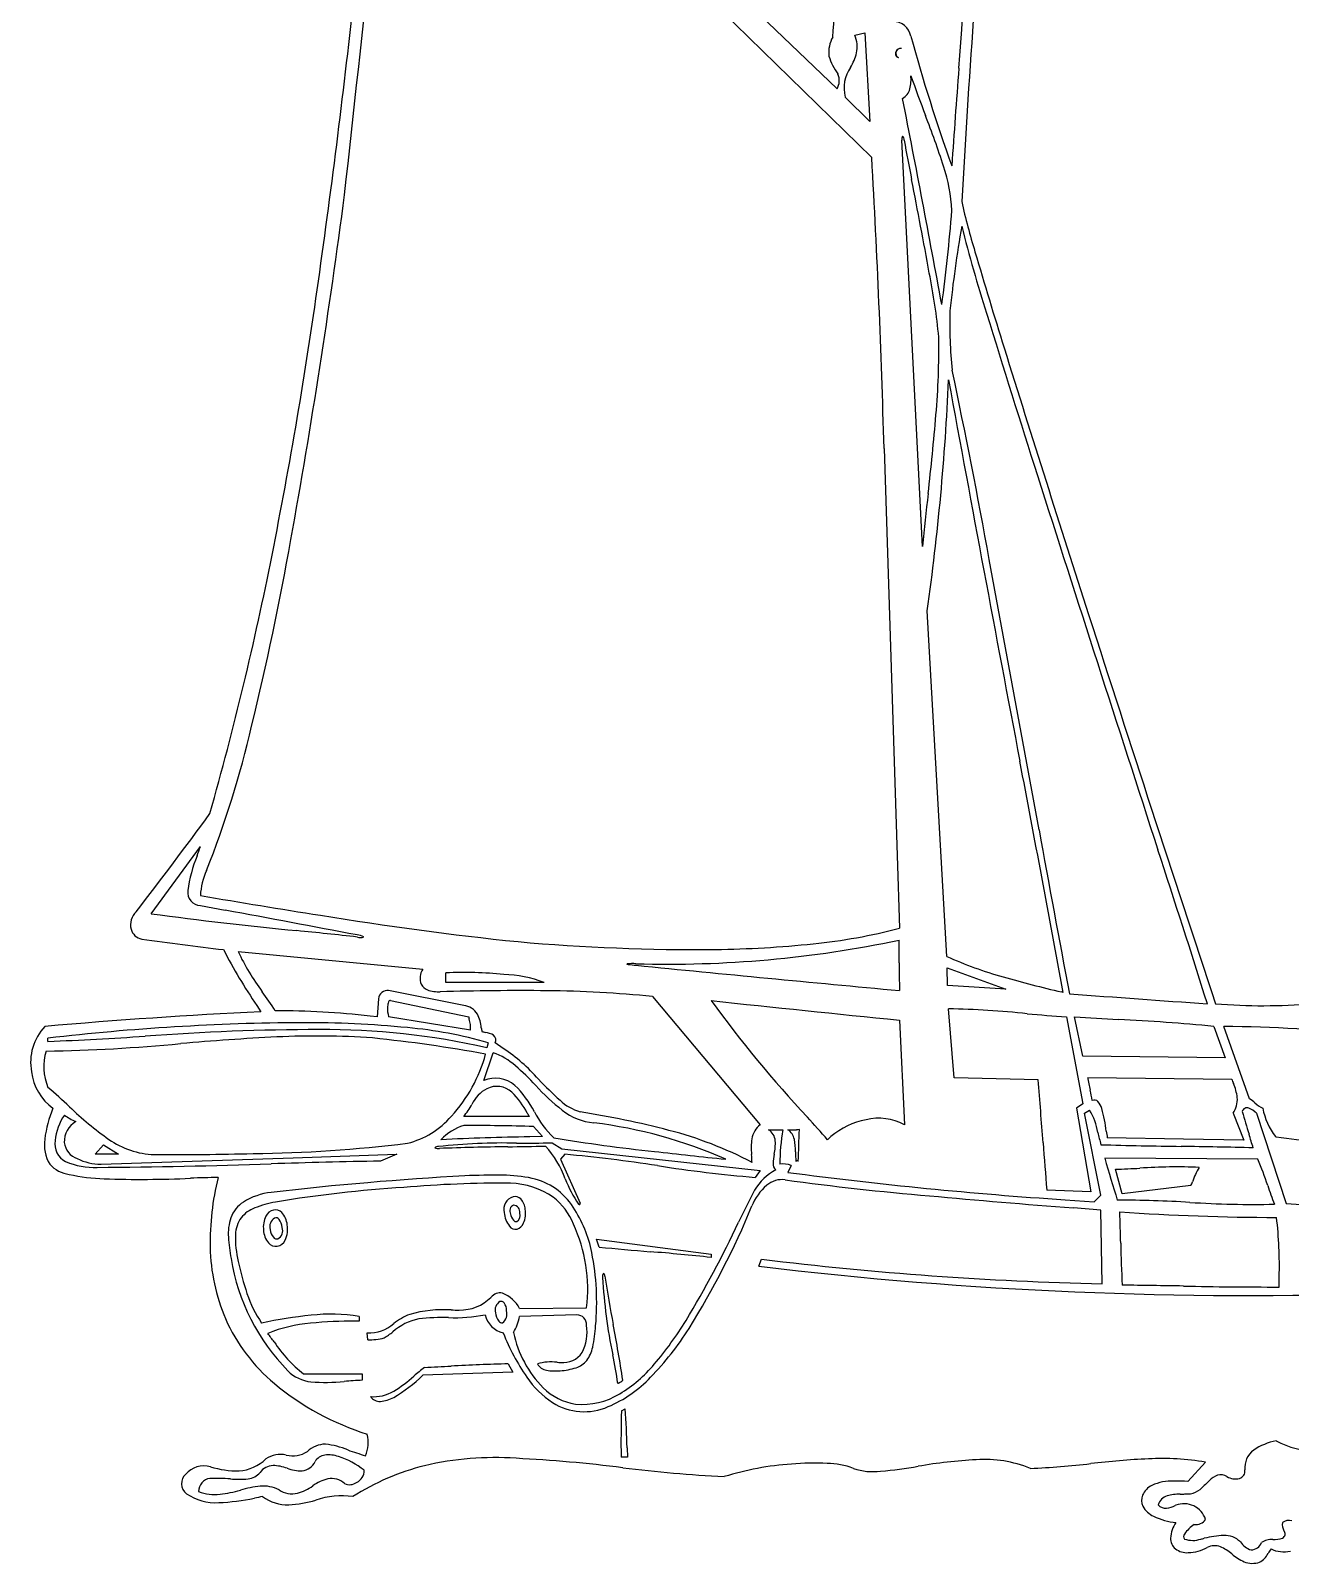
# Model space of a CAD drawing. Extents: x 0.7 to 7.97, y 1.37 to 9.42.
# Drawn here: x 0.702 to 4.562, y 1.372 to 6.07 of the extents above; entities that cross this region are included whole.
import ezdxf

# ---------------------------------------------------------------- set-up
doc = ezdxf.new("R2010")
doc.units = 0

msp = doc.modelspace()

# ---------------------------------------------------------------- linework, layer by layer
at = {"color": 7, "linetype": 'CONTINUOUS'}
for p, q in [((1.82864, 7.101349), (3.279556, 5.681096)), ((3.173628, 5.891556), (2.938081, 6.117347)), ((3.227753, 6.056136), (3.258649, 6.062989)), ((3.258649, 6.062989), (3.273981, 5.791204)), ((3.175847, 5.937568), (3.176301, 5.936837)), ((3.273981, 5.791204), (3.198715, 5.866467)), ((3.374332, 5.862286), (3.374332, 5.862286)), ((3.435483, 4.489074), (3.372233, 5.733901)), ((3.317326, 4.78886), (3.35757, 3.542096)), ((3.792634, 3.620204), (3.63991, 4.448944)), ((3.509526, 3.23224), (3.449594, 4.291507)), ((1.071822, 3.363254), (1.222349, 3.569533)), ((3.35757, 3.542096), (3.364575, 3.318653)), ((1.222349, 3.419006), (1.222349, 3.419006)), ((1.222349, 3.388342), (1.298626, 3.37412)), ((1.338031, 3.247571), (1.903904, 3.193214)), ((3.512053, 3.143039), (3.51079, 3.197396)), ((3.51079, 3.197396), (3.690718, 3.131889)), ((1.974986, 3.152796), (1.974986, 3.182064)), ((2.27604, 3.152796), (1.974986, 3.152796)), ((1.768707, 3.102619), (1.764525, 3.046869)), ((2.029342, 3.081712), (1.799369, 3.127707)), ((2.607989, 3.10924), (2.938081, 2.716544)), ((3.690718, 3.131889), (3.512053, 3.143039)), ((3.866332, 3.122132), (3.861428, 3.123316)), ((1.395055, 3.081865), (1.407721, 3.0622)), ((1.805176, 3.097044), (2.044674, 3.046869)), ((3.531885, 2.860278), (3.515101, 3.071957)), ((4.308158, 3.087287), (4.308129, 3.08729)), ((1.764525, 3.046869), (1.742252, 3.049059)), ((2.050249, 3.00645), (1.799369, 3.046869)), ((3.364575, 3.037112), (3.379907, 2.716544)), ((3.876089, 3.046869), (3.926264, 2.780658)), ((3.926264, 2.927004), (3.901176, 3.046869)), ((4.327671, 3.0176), (4.362515, 2.921431)), ((4.437778, 2.795989), (4.358333, 3.0176)), ((0.755435, 2.971606), (0.755435, 2.981536)), ((2.104781, 2.967425), (2.100425, 2.952093)), ((2.150775, 2.95006), (2.125513, 2.967425)), ((2.090668, 2.85174), (2.119937, 2.936761)), ((2.096475, 2.933046), (2.096475, 2.933046)), ((4.362515, 2.921431), (3.926264, 2.927004)), ((3.789385, 2.854236), (3.531885, 2.860278)), ((3.531885, 2.860278), (3.531885, 2.860278)), ((3.941596, 2.861496), (4.383421, 2.855922)), ((3.926264, 2.780658), (3.906751, 2.766721)), ((2.230044, 2.741632), (2.029342, 2.741632)), ((3.906751, 2.766721), (3.951353, 2.510268)), ((3.931839, 2.751389), (3.947171, 2.761146)), ((3.982015, 2.500511), (3.931839, 2.751389)), ((4.387603, 2.751389), (4.419717, 2.668865)), ((4.458685, 2.751389), (4.549279, 2.475424)), ((2.270464, 2.680307), (2.231498, 2.679405)), ((2.243692, 2.710969), (2.270464, 2.680307)), ((2.963169, 2.701214), (3.007769, 2.701214)), ((3.154115, 2.680307), (3.144358, 2.67055)), ((4.518714, 2.677836), (4.517038, 2.680118)), ((0.900387, 2.62595), (0.925475, 2.655219)), ((0.925475, 2.655219), (0.971471, 2.62595)), ((2.300722, 2.661026), (2.330165, 2.642732)), ((2.330165, 2.642732), (2.938081, 2.575775)), ((4.234653, 2.67206), (4.001528, 2.676125)), ((4.419717, 2.668865), (4.234653, 2.67206)), ((0.971471, 2.62595), (0.900387, 2.62595)), ((0.918131, 2.595842), (1.506518, 2.615265)), ((1.506518, 2.615265), (1.824457, 2.62595)), ((1.824457, 2.62595), (1.774282, 2.605043)), ((2.338876, 2.625776), (2.326217, 2.610618)), ((2.326217, 2.610618), (2.386265, 2.476108)), ((2.832154, 2.610618), (2.832154, 2.610618)), ((3.032857, 2.591106), (3.023101, 2.570199)), ((4.462867, 2.610618), (3.993863, 2.613522)), ((3.993863, 2.613522), (3.993863, 2.613522)), ((2.938081, 2.575775), (2.92275, 2.554868)), ((4.047522, 2.504692), (4.026615, 2.579956)), ((3.951353, 2.510268), (3.816157, 2.515843)), ((3.961108, 2.479604), (3.982015, 2.500511)), ((4.257982, 2.529781), (4.047522, 2.504692)), ((3.872747, 2.486387), (3.961108, 2.479604)), ((3.982015, 2.454515), (3.898493, 2.461242)), ((3.986196, 2.228725), (3.982015, 2.454515)), ((2.444396, 2.341503), (2.436324, 2.365314)), ((2.436324, 2.365314), (2.787554, 2.319319)), ((2.787554, 2.319319), (2.787554, 2.309564)), ((2.933725, 2.282385), (2.942436, 2.303989)), ((4.528374, 2.218968), (4.528394, 2.249857)), ((1.708775, 2.114436), (1.698146, 2.114284)), ((1.708775, 2.128374), (1.708775, 2.114436)), ((2.200776, 2.153462), (2.406067, 2.154912)), ((2.376392, 2.133949), (2.200776, 2.128374)), ((1.735314, 2.057001), (1.733862, 2.078199)), ((2.165932, 1.983421), (2.179869, 1.958333)), ((1.538735, 1.952758), (1.718531, 1.952758)), ((1.718531, 1.952758), (1.718531, 1.933244)), ((2.179869, 1.958333), (1.903904, 1.948576)), ((2.512807, 1.839746), (2.524247, 1.845554)), ((2.5311, 1.697699), (2.511588, 1.697699)), ((2.530159, 1.726105), (2.5311, 1.697699)), ((4.302583, 1.682367), (4.248226, 1.622435)), ((4.248226, 1.622435), (4.248226, 1.622435)), ((4.211683, 1.54985), (4.209821, 1.549102))]:
    msp.add_line(p, q, dxfattribs=at)
for centre, radius, start, end in [((-195.885974, 27.503429), 198.764467, 353.663683, 354.108527), ((-31.607202, 8.66084), 35.257757, 355.598149, 356.6258), ((1.588218, 6.179558), 1.577445, 355.30099, 366.937151), ((-26.211868, 9.226947), 28.071858, 351.962396, 353.799259), ((3.346441, 6.044089), 0.053761, 9.792069, 91.469038), ((42.115461, 3.363901), 38.621628, 175.934587, 176.761247), ((3.244007, 6.003313), 0.095956, 150.658856, 186.679997), ((3.146703, 6.020279), 0.088627, 347.842693, 383.865175), ((3.367781, 6.000779), 0.014593, 78.418836, 244.262125), ((3.368879, 5.998785), 0.016392, 83.582742, 159.209095), ((8.68166, 7.502888), 5.477552, 195.346394, 199.704702), ((3.317351, 6.041978), 0.175855, 196.459892, 216.422213), ((3.062296, 6.047225), 0.177024, 329.461808, 345.069071), ((3.363978, 5.999131), 0.011774, 152.297278, 257.571167), ((3.128408, 5.916945), 0.05186, 330.687847, 382.555496), ((3.302016, 5.895033), 0.107178, 144.496079, 195.457728), ((3.292101, 5.918502), 0.10816, 345.478255, 367.15575), ((7.959313, 7.542276), 4.835877, 199.450385, 200.987952), ((76.976141, 0.472058), 73.633989, 175.729867, 175.962947), ((3.352153, 5.902645), 0.046052, 298.790683, 345.8418), ((-52.058526, -4.994264), 56.485984, 10.428661, 11.081144), ((1.082837, 4.883341), 2.536815, 17.690738, 21.429988), ((3.390004, 5.738026), 0.018243, 151.22059, 193.067676), ((3.362516, 5.735147), 0.016377, 356.411745, 405.40643), ((30.60282, 10.901182), 27.70997, 190.74681, 191.001203), ((-24.94584, 4.039345), 28.273103, 1.519078, 3.3289), ((3.002596, 5.489999), 0.523518, 3.175609, 18.282299), ((-18.174146, 1.389098), 21.985837, 10.318228, 11.07728), ((-20.682926, 8.499478), 22.538801, 349.804157, 352.523974), ((5.384719, 5.947798), 1.872829, 192.391709, 197.253787), ((-1.555331, 5.917569), 5.096251, 352.249923, 355.514416), ((7.242898, 4.824861), 3.743498, 170.066461, 174.07584), ((7.769501, 6.530686), 4.345266, 194.120089, 197.780061), ((21.97251, 10.795572), 19.154249, 196.385114, 197.30528), ((1.606746, 4.954627), 1.886527, 5.331656, 11.387098), ((-13.619475, 7.445406), 15.354067, 348.795356, 351.974838), ((4.788768, 5.168344), 1.270099, 178.064752, 186.29393), ((50.290534, 19.54303), 48.812422, 197.083313, 197.694772), ((1.130426, 5.094918), 2.354945, 355.06493, 360.851719), ((85.629404, 30.62043), 85.82677, 197.299867, 197.872366), ((-16.554689, 0.796365), 20.52226, 10.252199, 11.902747), ((-3.695629, 5.309627), 7.217395, 351.890537, 357.537612), ((172.876503, 36.059609), 172.185981, 190.392287, 190.788086), ((-4.330417, 5.551738), 7.834856, 353.396635, 355.172081), ((236.24434, 78.852086), 243.995367, 197.690817, 197.973858), ((12.892783, 3.577652), 9.501117, 173.51483, 174.49527), ((-8.181771, 6.252385), 9.837293, 346.394828, 349.796801), ((-8.468411, 6.424415), 10.102792, 344.177946, 348.798797), ((125.933936, 43.376337), 128.101269, 197.769929, 198.331198), ((-1.587506, 4.621947), 3.044721, 338.285364, 347.025606), ((-90.37691, -14.160534), 95.814818, 10.391645, 10.822509), ((-12.581817, 13.812668), 17.153426, 322.494924, 323.750835), ((42.882134, 10.614805), 39.71037, 190.14503, 190.88208), ((1.62371, 3.372961), 0.444025, 157.830581, 172.09551), ((-3.964881, 5.311805), 5.472008, 341.113124, 341.43398), ((-35.846173, -9.548475), 42.09552, 17.467742, 18.142455), ((1.436759, 3.406791), 0.214757, 155.617224, 176.739238), ((1.2236, 3.428413), 0.04009, 171.954085, 268.212419), ((5.408732, 27.681715), 24.621228, 260.210352, 261.078264), ((1.063426, 3.328772), 0.055042, 132.861227, 193.879724), ((2.663503, 15.098157), 11.842356, 262.275739, 264.448788), ((-13.443571, -76.096076), 80.826014, 79.199461, 79.490753), ((3.217053, 13.240415), 10.015031, 260.652224, 264.146996), ((1.050035, 3.326336), 0.041466, 195.051097, 259.800401), ((-1.15925, -22.825106), 26.273201, 83.744514, 84.151543), ((1.699153, 3.249303), 0.048953, 60.273965, 86.126078), ((1.713236, 3.32351), 0.033294, 253.053716, 287.821803), ((2.92974, 4.974263), 1.711761, 275.72264, 284.71598), ((2.242606, 11.573005), 8.373895, 261.761604, 263.49007), ((2.886855, 4.08501), 1.797712, 207.565287, 213.918449), ((1.974075, 3.545386), 0.702314, 205.090386, 216.855011), ((2.741458, 9.39477), 6.141469, 264.902229, 270.554342), ((2.656011, 6.632839), 3.424314, 268.346714, 281.924117), ((2.76053, 6.527071), 3.273731, 270.706145, 275.959476), ((0.360555, 3.224698), 3.003529, 359.763368, 361.101094), ((2.529577, 3.209264), 0.000362, 272.295369, 413.437432), ((2.536282, 3.228522), 0.020729, 251.168947, 262.538552), ((2.546373, 3.011053), 0.199194, 86.879826, 94.77481), ((2.591945, 3.594881), 0.391288, 261.423145, 264.915167), ((13.567302, 113.788243), 111.129857, 264.314172, 264.732431), ((6.588337, 3.198547), 3.224308, 179.755739, 181.25893), ((4.029783, 4.396645), 1.275345, 245.924876, 254.192506), ((1.946134, 3.165282), 0.050632, 146.518797, 201.48886), ((2.027592, 1.895954), 1.287185, 84.447079, 92.342292), ((2.13556, 2.764593), 0.412839, 70.106131, 87.697289), ((4.748638, 6.930814), 3.909499, 254.172772, 256.883194), ((0.083267, 2.18063), 1.629739, 32.885242, 35.375677), ((1.796371, 3.10009), 0.02778, 83.805122, 174.775727), ((1.931314, 3.164279), 0.03675, 208.514309, 249.154807), ((1.951843, 3.219412), 0.095581, 249.415115, 273.464023), ((2.20854, -5.978539), 9.106002, 89.520554, 91.579021), ((2.254929, -0.337899), 3.465172, 84.152096, 89.507131), ((7.211657, 46.000065), 43.010891, 265.565183, 266.129201), ((2.097734, -12.11632), 15.194196, 92.602865, 95.105216), ((1.46555, 0.735947), 2.329604, 83.178501, 90.33677), ((1.884931, 3.071655), 0.08908, 175.27589, 196.155186), ((1.840317, 3.077235), 0.044198, 159.371191, 177.723578), ((1.804141, 3.091876), 0.005271, 78.676149, 169.82272), ((2.023666, 3.025874), 0.056126, 31.056324, 84.195766), ((1.969122, 3.003852), 0.114589, 4.861618, 26.414635), ((9.374053, 63.703662), 60.963466, 263.797651, 264.342877), ((5.817312, 5.297718), 3.744649, 215.992887, 223.090023), ((3.434356, -0.121637), 3.194614, 84.216273, 88.551671), ((4.351054, 9.559694), 6.530121, 264.774246, 265.828939), ((4.476143, 4.755403), 1.674225, 265.1038, 275.282001), ((0.861245, 2.908548), 0.158895, 136.660975, 190.789292), ((1.571585, -3.968661), 6.997952, 90.316148, 96.697477), ((1.609926, -4.552789), 7.561054, 90.178004, 94.223124), ((1.542619, -0.21835), 3.247549, 84.44938, 90.170207), ((1.600534, 0.756124), 2.252148, 77.175703, 90.358654), ((1.742909, 1.723226), 1.295755, 73.783064, 84.960164), ((2.403683, 3.127837), 0.368026, 192.709403, 193.809702), ((1.951789, 3.011846), 0.098608, 356.863254, 376.583775), ((2.390499, 3.056593), 0.310201, 187.97365, 190.0862), ((4.757104, 16.320844), 13.301542, 266.310579, 266.89064), ((3.761105, -2.742473), 5.78787, 84.382407, 87.281648), ((4.295508, -2.44869), 5.466651, 84.635216, 89.341517), ((0.676535, 8.027772), 5.085965, 270.826065, 275.478073), ((0.222374, 15.565481), 12.605151, 272.423711, 273.778855), ((1.825615, -4.527403), 7.521764, 92.813754, 95.061051), ((1.577963, 0.524721), 2.463575, 85.993293, 92.828944), ((1.27718, -1.58843), 4.595105, 79.729403, 84.092751), ((2.154107, 3.255161), 0.262141, 254.73583, 257.164164), ((2.085044, 2.930126), 0.070284, 59.217678, 81.13955), ((2.109585, 2.976301), 0.018234, 330.871943, 411.186025), ((0.904164, 2.89416), 0.16165, 162.660899, 203.063758), ((1.654924, 3.052153), 0.457334, 317.408416, 344.903989), ((2.054048, 2.746287), 0.201549, 48.475679, 70.918387), ((1.855272, 2.503406), 0.535557, 41.132749, 56.511647), ((0.86518, 2.897231), 0.161079, 186.569049, 234.117467), ((1.659581, 2.289632), 0.804975, 42.815916, 49.002815), ((-0.31856, 1.563934), 1.660873, 46.641369, 49.710864), ((2.145371, 2.738115), 0.099294, 116.914534, 155.85589), ((2.126056, 2.765478), 0.093238, 50.150257, 112.305467), ((2.130966, 2.767206), 0.066833, 46.785568, 117.192089), ((1.977113, 2.619199), 0.301686, 27.023044, 46.232068), ((2.74059, 3.282113), 0.662557, 222.238441, 231.860079), ((2.987197, 3.540127), 0.999613, 223.211447, 228.497305), ((-10.419533, 1.623759), 14.262098, 4.17156, 4.949404), ((4.448768, 2.939281), 0.513102, 188.719467, 193.176745), ((3.483431, 2.71333), 0.478326, 9.295141, 13.170487), ((4.922811, 3.044088), 0.571269, 199.231326, 200.624972), ((4.23838, 2.779027), 0.162811, 7.305798, 23.082775), ((1.792194, 2.931405), 0.303731, 321.332141, 329.823384), ((2.004522, 2.639238), 0.246718, 27.180687, 45.733906), ((2.431635, 2.903602), 0.154864, 226.37976, 252.919526), ((3.962109, 2.777182), 0.014958, 44.0321, 116.324746), ((3.932896, 2.751613), 0.053767, 15.497724, 41.983445), ((4.322062, 2.793748), 0.078038, 327.125683, 364.397263), ((4.374539, 2.698149), 0.116498, 46.939968, 57.12343), ((4.510656, 2.839882), 0.080038, 225.019582, 246.074558), ((1.130501, 2.619417), 0.388725, 157.731782, 172.182079), ((0.934357, 2.655656), 0.157175, 144.997228, 175.534688), ((0.880296, 2.662598), 0.075135, 122.022045, 180.605402), ((0.910857, 2.892886), 0.18085, 234.412276, 247.090572), ((1.478035, 3.439637), 0.936553, 225.511716, 235.091488), ((1.796849, 2.908145), 0.255583, 283.63182, 319.643571), ((3.197811, 3.316581), 1.125673, 210.106237, 210.714487), ((2.514447, 2.893371), 0.301554, 207.042425, 226.089178), ((2.444939, 2.904223), 0.182759, 231.594293, 264.710759), ((1.954007, -0.014215), 2.803293, 75.445957, 81.132198), ((-10.592384, -9.545316), 18.382749, 41.646186, 41.934727), ((3.314771, 2.482528), 0.254807, 101.881984, 129.087004), ((3.3005, 2.566152), 0.170068, 62.166058, 102.977957), ((3.79454, 2.665406), 0.180173, 8.685479, 32.098623), ((3.566111, 2.646868), 0.435213, 6.514218, 15.88373), ((4.429896, 2.752902), 0.015396, 70.525538, 165.371207), ((6.444309, 3.327257), 2.107969, 195.701409, 197.677147), ((4.408913, 2.703401), 0.069138, 43.954643, 67.806558), ((4.674881, 2.802921), 0.199988, 190.42876, 217.883218), ((2.079517, 2.555958), 0.165826, 107.429343, 136.287908), ((2.40341, -6.775375), 9.456343, 91.04167, 92.689697), ((2.018707, -5.172208), 7.886387, 88.365229, 89.919067), ((2.252845, 1.300753), 1.432252, 66.141809, 82.971805), ((2.360629, 1.548815), 1.188237, 62.298852, 75.484315), ((2.98446, 2.659359), 0.073628, 129.043017, 169.136147), ((2.939948, 2.663333), 0.044432, 4.59166, 58.491372), ((3.598973, 2.593345), 0.600964, 169.659752, 179.814851), ((2.995356, 2.661841), 0.048167, 11.331829, 54.829359), ((3.037781, 2.932495), 0.231747, 266.368168, 272.803771), ((3.061152, 2.409915), 0.29136, 90.630828, 92.367315), ((-6.038054, 2.975086), 9.100118, 357.660999, 358.275667), ((4.676126, 2.848975), 0.720646, 192.531314, 195.596685), ((5.545641, 2.917666), 1.562891, 188.144795, 188.890554), ((2.307158, 2.011302), 2.233432, 16.495479, 17.614571), ((0.864867, 2.656444), 0.120524, 172.443468, 210.492154), ((0.837125, 2.657279), 0.060406, 169.879538, 242.85896), ((0.866471, 2.670469), 0.061915, 188.044589, 249.70255), ((1.090574, 2.882385), 0.25784, 234.83512, 267.810181), ((1.3418, 6.801313), 4.173484, 270.578055, 277.092206), ((1.94992, 2.637523), 0.01189, 80.207623, 138.671899), ((1.950396, 2.664978), 0.021743, 244.369707, 281.379231), ((2.150028, 0.896175), 1.764221, 88.663704, 96.446748), ((2.266749, -5.749825), 8.399287, 90.699607, 92.129233), ((1.951416, 16.924976), 14.277726, 270.853896, 271.319595), ((2.214082, 5.805358), 3.145525, 269.582678, 271.578354), ((2.050396, 2.445057), 0.308622, 19.975073, 41.868103), ((3.160505, 7.847025), 5.241142, 260.609056, 264.011259), ((4.951983, 23.025189), 20.524337, 263.458188, 264.07171), ((3.089836, 2.647313), 0.179566, 171.699604, 187.030133), ((2.839155, 2.658695), 0.145314, 346.956464, 363.232902), ((2.871867, 2.63751), 0.17403, 358.627137, 371.197586), ((3.25123, 2.630991), 0.205397, 179.344721, 187.579163), ((19.231045, 3.795254), 15.467891, 184.204399, 184.744583), ((4.481102, 20.206481), 17.558357, 268.37118, 269.173776), ((3.907417, -18.545891), 21.198264, 88.536923, 89.133715), ((4.329723, 0.794551), 1.892744, 80.421608, 84.26946), ((0.83298, 2.660277), 0.09697, 222.08274, 262.428508), ((0.898282, 2.812092), 0.226651, 246.957749, 272.077586), ((0.915971, 2.756125), 0.160297, 243.71808, 270.772142), ((0.756522, 22.992491), 20.407452, 270.421078, 271.916476), ((1.112811, 13.579006), 10.95432, 269.832163, 271.418085), ((2.408446, -28.698691), 31.310157, 91.160563, 91.774314), ((1.935756, -1.836041), 4.47999, 81.176295, 84.837413), ((3.283303, 6.816407), 4.276764, 261.1179, 265.163937), ((2.500183, 2.589979), 0.412954, 1.51019, 4.911705), ((3.001508, 2.596339), 0.024237, 176.098705, 228.19983), ((3.127335, 2.593919), 0.150063, 167.695433, 178.446312), ((3.008487, 2.535296), 0.060899, 66.411165, 99.904585), ((3.051019, 2.602598), 0.003633, 17.53717, 159.003567), ((10.947339, 4.62014), 7.237219, 196.096963, 197.157386), ((4.212725, 0.996779), 1.590308, 87.464817, 94.005989), ((4.478851, 2.467468), 0.228626, 148.908571, 161.215549), ((3.478556, 2.195809), 1.068145, 18.22679, 22.851535), ((0.949598, 3.163291), 0.612952, 257.813071, 267.944381), ((1.039415, 5.798602), 3.249793, 268.028465, 272.696279), ((1.416039, -3.673497), 6.229923, 91.281535, 92.058234), ((2.07676, 2.355983), 0.824404, 166.039835, 181.066657), ((2.604358, -7.604632), 10.180512, 93.216756, 96.570841), ((2.14437, -0.844142), 3.381391, 89.521063, 95.062777), ((2.122033, 0.441657), 2.120049, 89.258786, 92.404356), ((2.14697, 2.116016), 0.44552, 78.09546, 89.679958), ((2.16437, 2.291502), 0.245768, 55.482385, 88.072835), ((2.197359, 2.359115), 0.197257, 31.893768, 77.851007), ((2.720263, 2.700013), 0.408185, 201.48886, 213.829203), ((3.065892, 2.430591), 0.168214, 118.606304, 149.656025), ((3.004386, 2.476055), 0.072084, 82.009404, 130.254595), ((4.172571, 10.980016), 8.511739, 262.179689, 265.176317), ((4.718073, 15.404459), 12.9457, 262.4767, 266.256046), ((3.919524, 5.922974), 3.344733, 271.834804, 273.120966), ((3.37692, 2.880821), 0.948419, 338.276254, 339.009637), ((1.463783, 2.301298), 0.209136, 96.699216, 121.572657), ((2.066764, -1.162099), 3.692763, 93.427781, 99.578038), ((2.192342, 2.457294), 0.039891, 107.173965, 195.037746), ((2.185848, 2.469142), 0.02679, 47.256409, 101.377794), ((2.183423, 2.338568), 0.196498, 21.924095, 52.281426), ((7.296358, 0.268352), 4.918961, 152.816079, 154.093991), ((3.062782, 2.408979), 0.161015, 130.690024, 158.747244), ((6.894066, 40.686434), 38.342389, 264.856753, 265.51909), ((5.973587, 3.029065), 1.562364, 198.632156, 200.859058), ((1.407493, 2.39749), 0.097739, 122.983262, 159.772842), ((1.424337, 2.368416), 0.099223, 110.821169, 140.755048), ((1.514407, 2.141353), 0.34349, 100.413221, 111.401229), ((1.455251, 2.420353), 0.035694, 104.727954, 153.740586), ((1.451878, 2.427101), 0.028352, 44.410716, 101.602365), ((1.42674, 2.404643), 0.062045, 4.873917, 42.980116), ((2.232217, 2.452841), 0.078622, 184.301485, 216.964695), ((2.189639, 2.452314), 0.019313, 112.302034, 209.943064), ((2.179775, 2.44864), 0.021691, 352.363412, 443.289375), ((2.180647, 2.438189), 0.021972, 300.646924, 380.148847), ((2.169495, 2.454702), 0.048544, 2.878335, 44.648291), ((2.13989, 2.445578), 0.078939, 337.361142, 368.422113), ((2.040798, 2.248862), 0.388587, 11.239838, 33.499575), ((2.383635, 2.474573), 0.003045, 216.360199, 390.267362), ((0.526015, 3.456108), 2.583409, 328.123097, 337.496728), ((4.02488, -1.433528), 3.918714, 86.636883, 89.893127), ((-0.73648, 2.255295), 4.780093, 1.169657, 2.323813), ((4.545103, 9.929157), 7.497099, 266.134441, 269.810452), ((4.452087, 5.567485), 3.095343, 266.345067, 271.139108), ((4.737692, 4.573144), 2.106164, 264.867571, 271.7394), ((1.46099, 2.382769), 0.153098, 161.525754, 184.318885), ((1.422729, 2.376766), 0.092855, 144.119296, 178.114363), ((1.490785, 2.402442), 0.075487, 153.482446, 187.041814), ((1.465721, 2.404026), 0.030787, 120.963433, 197.284626), ((1.453756, 2.418399), 0.012636, 38.609289, 107.859986), ((1.446056, 2.391894), 0.028693, 298.707027, 379.791846), ((1.427951, 2.39852), 0.045209, 3.919126, 37.888638), ((1.408191, 2.396545), 0.081474, 335.081649, 369.444952), ((2.188292, 2.419583), 0.023527, 216.573664, 281.038571), ((2.217756, 2.452263), 0.045865, 192.068029, 218.161327), ((2.190743, 2.430304), 0.011073, 215.180503, 275.720897), ((2.183433, 2.426472), 0.031409, 287.345833, 338.955507), ((1.927047, 2.211378), 0.482337, 353.277066, 384.569979), ((-0.205004, 3.869917), 3.402322, 328.975174, 334.728295), ((3.240286, 2.283955), 1.288559, 358.483637, 366.601802), ((1.883326, 2.409286), 0.576258, 183.785546, 190.308857), ((1.617417, 2.368863), 0.287702, 177.817196, 194.339886), ((1.479387, 2.395458), 0.06356, 182.04632, 220.57212), ((1.454484, 2.374545), 0.031044, 221.147444, 276.60295), ((1.480379, 2.399478), 0.044294, 185.959906, 219.246473), ((1.456754, 2.380146), 0.013767, 219.14165, 282.944997), ((1.452116, 2.376261), 0.033091, 280.336556, 334.888856), ((6.929503, 2.398958), 2.887254, 180.914612, 183.463252), ((1.834997, 2.351057), 0.582591, 181.024933, 203.159572), ((1.947947, 2.409609), 0.639992, 189.301975, 224.372556), ((1.647389, 2.171586), 0.789512, 354.779231, 371.17538), ((3.227001, 9.999575), 7.697957, 264.164999, 265.334051), ((2.037485, -4.663246), 7.013037, 83.860274, 85.392798), ((4.224554, 12.809327), 10.583286, 263.04178, 268.709468), ((2.237151, 2.486672), 0.918149, 191.883334, 198.270159), ((2.472883, 2.250996), 0.018022, 149.017286, 189.542085), ((2.455562, 2.254323), 0.006237, 341.893416, 432.553906), ((4.440557, 14.907289), 12.71451, 263.19372, 271.953872), ((3.954369, 2.325031), 1.501236, 182.940942, 192.053957), ((8.646127, 3.26119), 6.266372, 189.264192, 190.639733), ((3.853448, -17.591374), 19.816869, 88.897543, 89.438873), ((4.503248, 14.723926), 12.504983, 268.769604, 270.115122), ((1.700095, 2.309309), 0.352563, 198.261068, 214.69461), ((2.019031, 2.281346), 0.132923, 268.564389, 314.894777), ((2.142014, 2.163124), 0.037808, 80.100388, 140.480155), ((2.154089, 2.148939), 0.028633, 118.729212, 197.840102), ((2.144265, 2.162828), 0.01189, 38.407175, 109.348438), ((2.104047, 2.098258), 0.111374, 29.713862, 66.467932), ((2.121854, 2.14731), 0.039132, 358.535737, 395.825617), ((1.80268, 2.344737), 0.550436, 203.87773, 230.04206), ((1.722961, 0.605275), 1.53554, 96.033342, 101.751649), ((1.696506, 0.598472), 1.515813, 89.938023, 95.172572), ((1.621564, 1.621324), 0.514495, 80.240761, 96.696876), ((1.924315, 1.955955), 0.168354, 101.131021, 131.808056), ((1.93145, 1.95873), 0.188706, 110.921983, 128.142407), ((1.9675, 1.769403), 0.379942, 86.529679, 105.797645), ((1.966286, 1.49564), 0.62992, 88.476458, 96.789636), ((2.003838, 2.585425), 0.460558, 267.410998, 281.397385), ((2.009288, 3.000884), 0.852443, 268.736935, 270.431026), ((2.16718, 2.150529), 0.074206, 192.910694, 257.089306), ((2.189703, 2.149538), 0.063565, 188.477473, 213.40595), ((2.146179, 2.119745), 0.010866, 208.615628, 282.015262), ((2.12566, 2.137502), 0.036396, 308.749806, 374.005442), ((2.028101, 2.165932), 0.176712, 330.743479, 347.728929), ((2.375102, 2.103381), 0.030595, 357.211463, 447.584345), ((1.811926, 2.666384), 1.053645, 319.516834, 328.530081), ((1.599372, 1.653838), 0.45599, 94.972622, 111.958983), ((-0.092474, 0.919184), 1.911649, 36.28113, 37.26707), ((1.740549, 2.1874), 0.109406, 266.495945, 312.813136), ((1.668618, 2.258693), 0.228035, 300.783453, 308.986766), ((2.762091, 2.316419), 0.656255, 201.28451, 214.726935), ((2.509742, 2.145811), 0.334103, 191.435645, 224.892275), ((2.26965, 2.080788), 0.137639, 332.783445, 368.820459), ((2.042701, 2.120789), 0.391491, 347.27476, 356.918819), ((-3.345987, 1.003696), 5.936377, 9.008741, 10.683581), ((1.938504, 2.58616), 0.924557, 315.875141, 327.677939), ((1.79937, 2.283959), 0.421455, 213.654049, 231.799427), ((1.737515, 2.257035), 0.200047, 269.369537, 283.827139), ((2.322437, 2.056113), 0.104389, 323.34303, 348.080791), ((1.273062, 16.041856), 14.083796, 272.589955, 272.920208), ((2.315202, -3.895157), 5.880473, 91.454554, 93.164687), ((2.29683, 1.842405), 0.147051, 82.712854, 106.472721), ((2.289396, 2.002913), 0.03942, 209.634591, 260.862829), ((2.374395, 3.365833), 1.378823, 267.55116, 268.004484), ((2.334934, 2.056007), 0.068696, 262.849155, 326.245921), ((2.35169, 2.038268), 0.070339, 288.775048, 320.777108), ((-1.123314, 1.326587), 3.673959, 9.350201, 10.744534), ((2.294061, 2.247735), 0.415173, 300.93601, 320.263369), ((1.573323, 2.04444), 0.116841, 224.841633, 264.048756), ((1.604001, 2.468175), 0.54164, 265.468614, 276.252652), ((1.879244, -1.070489), 3.00803, 93.062666, 94.12263), ((1.595143, 2.261057), 0.439292, 300.02194, 314.6569), ((1.603042, 2.24853), 0.408187, 301.283053, 312.139809), ((2.382414, 1.359986), 0.773805, 127.67494, 130.78843), ((2.46146, 2.105974), 0.289295, 214.390194, 236.463527), ((2.309303, 2.103179), 0.141624, 259.352649, 276.326019), ((2.315342, 2.150078), 0.187904, 272.918081, 288.29561), ((2.322366, 2.207103), 0.385134, 292.851078, 316.595528), ((2.487489, 1.963728), 0.042541, 292.210983, 314.22823), ((2.00119, 2.595442), 0.870139, 230.624683, 252.107959), ((1.753851, 2.000726), 0.118101, 265.029266, 301.182747), ((1.772438, 1.903639), 0.035408, 215.516878, 272.759528), ((1.767572, 1.962979), 0.094935, 273.969019, 299.927251), ((2.399383, 2.037901), 0.179766, 225.351876, 261.13197), ((2.393708, 2.074765), 0.21561, 264.133545, 301.85267), ((2.683021, 1.556729), 0.409076, 116.01937, 116.290723), ((2.398671, 2.018695), 0.181902, 237.760629, 293.748761), ((5.59628, 1.742256), 3.085014, 178.189084, 180.827553), ((0.246117, 1.67293), 2.284661, 1.333678, 4.333284), ((1.637917, 1.742562), 0.099105, 335.764691, 374.506095), ((4.5631, 1.54627), 0.206454, 102.442493, 123.178364), ((4.644564, 1.976054), 0.26063, 241.102714, 270.308361), ((1.333492, 1.782557), 0.127275, 273.575671, 314.72158), ((1.467233, 1.627268), 0.078475, 76.354645, 124.263734), ((1.504702, 1.787221), 0.085813, 257.238148, 302.089898), ((1.6052, 1.65886), 0.078186, 89.519785, 134.611849), ((1.608938, 1.663245), 0.040734, 96.878954, 149.332371), ((1.614902, 1.60693), 0.097362, 71.406787, 96.394374), ((1.57844, 1.488293), 0.250256, 67.50029, 83.710826), ((1.570111, 1.464041), 0.247094, 51.447969, 72.12701), ((2.102873, 2.943421), 1.296818, 250.697771, 253.210892), ((2.124888, 0.751962), 0.944155, 86.065156, 103.194421), ((1.949982, -2.897492), 4.597637, 82.918324, 87.011557), ((4.252652, -0.909514), 2.604773, 92.747591, 96.653181), ((4.168149, 0.856669), 0.83657, 80.752682, 92.765303), ((4.489928, 1.665179), 0.066997, 126.455759, 185.936436), ((1.203374, 1.61631), 0.038916, 131.779454, 232.805959), ((1.233484, 1.59634), 0.074433, 74.595474, 138.839066), ((1.334036, 1.919224), 0.263798, 252.168414, 271.606134), ((1.364001, 1.684016), 0.053285, 275.215017, 320.815376), ((1.446686, 1.621082), 0.050686, 91.828775, 144.730454), ((1.440856, 1.534433), 0.137374, 69.755213, 88.243086), ((1.532067, 1.777486), 0.122235, 249.065248, 270.896279), ((1.52765, 1.706143), 0.051269, 277.091341, 334.439417), ((2.09633, 0.933826), 0.760697, 104.226944, 122.352508), ((1.684962, 1.655607), 0.03918, 294.722799, 362.446312), ((3.038775, 5.827053), 4.194587, 262.851544, 267.119357), ((3.096995, 0.769073), 0.909396, 93.986553, 107.206965), ((3.10456, 0.879453), 0.799954, 87.210125, 95.076724), ((3.13878, 1.439742), 0.238764, 69.139057, 88.868222), ((3.283598, 1.837918), 0.184994, 251.1423, 277.249171), ((3.186593, 3.038252), 1.389073, 274.970287, 279.773491), ((3.675109, 0.237411), 1.454059, 92.957266, 100.008838), ((3.625423, 1.31795), 0.372445, 67.827598, 93.899856), ((3.656249, 4.184989), 2.524521, 272.491242, 276.701779), ((4.399304, 1.655235), 0.024175, 286.906061, 367.164136), ((1.25732, 1.592048), 0.040547, 98.083893, 180.390242), ((1.267672, 0.925867), 0.706508, 86.208394, 91.302067), ((1.340967, 1.919192), 0.289586, 264.73466, 275.524187), ((1.441677, 1.262107), 0.347964, 95.927986, 106.089489), ((1.415932, 1.503536), 0.105169, 63.125828, 95.561527), ((1.503865, 1.657384), 0.072361, 236.067472, 282.885921), ((1.473371, 1.744277), 0.164192, 286.499366, 304.886139), ((1.651675, 1.490573), 0.145904, 105.406493, 125.339927), ((1.623919, 1.571894), 0.060352, 48.164369, 100.507777), ((1.68022, 1.648352), 0.035344, 242.999821, 306.711627), ((4.169557, 1.552411), 0.066419, 118.258309, 154.330645), ((4.20017, 1.47338), 0.150887, 87.841125, 114.28614), ((4.211849, 1.250158), 0.37405, 84.419095, 90.91836), ((4.244288, 1.653443), 0.069035, 266.051877, 321.189936), ((4.732162, 1.162524), 0.623553, 132.03884, 134.118161), ((4.365573, 1.574329), 0.072313, 111.099109, 134.810229), ((4.3496, 1.609892), 0.03345, 56.443096, 107.498493), ((4.394097, 1.681441), 0.050831, 239.227018, 283.930121), ((1.268983, 1.7162), 0.158357, 235.745693, 273.476639), ((1.26658, 1.730596), 0.147488, 250.263415, 276.234091), ((1.253828, 2.198067), 0.640412, 272.215534, 282.09225), ((1.235714, 1.983386), 0.402148, 276.694748, 285.804789), ((1.786687, -0.560612), 2.169428, 99.910804, 100.590101), ((1.488485, 1.67667), 0.125296, 233.123627, 272.239057), ((1.472009, 1.921773), 0.37092, 273.30302, 286.30505), ((1.654843, 1.336389), 0.242508, 81.840826, 108.936472), ((4.146318, 1.56497), 0.040052, 156.122667, 206.729229), ((4.198398, 1.53815), 0.04285, 108.501634, 162.056608), ((4.180686, 1.572499), 0.031285, 222.53133, 274.730122), ((4.222131, 1.446742), 0.137219, 88.828733, 105.786603), ((4.236767, 1.485348), 0.069208, 18.014692, 111.250641), ((4.210872, 2.071573), 0.487844, 271.652001, 273.368321), ((4.174094, 1.582222), 0.072679, 209.028493, 245.234947), ((4.231657, 1.697909), 0.201876, 244.15425, 264.408809), ((4.17113, 1.631943), 0.091432, 277.627708, 295.034991), ((4.273838, 1.524818), 0.033952, 259.651441, 327.849311), ((4.559212, 1.466312), 0.037227, 77.659306, 124.494236), ((4.285051, 1.445199), 0.08956, 144.666554, 177.390617), ((4.245772, 1.454081), 0.010795, 134.066008, 224.376954), ((4.344405, 1.385553), 0.130711, 125.911162, 144.294519), ((4.368814, 1.177068), 0.280393, 92.144261, 104.443698), ((4.362557, 1.39223), 0.065173, 44.103153, 93.724957), ((4.581393, 1.491566), 0.043603, 172.848329, 207.149562), ((4.532779, 1.461919), 0.013835, 296.472618, 404.810158), ((4.23703, 1.448149), 0.041461, 178.441783, 229.936687), ((4.245959, 1.463917), 0.059368, 233.137719, 273.806417), ((4.263537, 1.519116), 0.076928, 250.65624, 288.900402), ((4.242778, 1.546351), 0.141851, 272.877815, 297.319469), ((4.027682, 2.672192), 1.253286, 282.009395, 282.496867), ((4.33044, 1.377536), 0.048369, 68.677566, 117.800492), ((4.289467, 1.290721), 0.144291, 49.678939, 66.05525), ((4.461826, 1.473745), 0.063721, 214.571815, 252.294732), ((4.440505, 1.449304), 0.036314, 273.065284, 338.046606), ((4.502846, 1.395231), 0.049613, 83.521899, 125.287643), ((4.60449, 1.338981), 0.127273, 142.672156, 150.19697), ((4.542786, 1.498106), 0.090973, 244.265297, 282.51102), ((4.50931, 1.534662), 0.090139, 269.449487, 289.194803), ((4.489046, 1.527494), 0.165377, 230.040461, 245.558983), ((4.446105, 1.439111), 0.067195, 247.711231, 289.4138), ((4.444104, 1.42488), 0.054838, 296.345061, 335.614048)]:
    msp.add_arc(centre, radius, start, end, dxfattribs=at)

doc.saveas('drawing.dxf')
